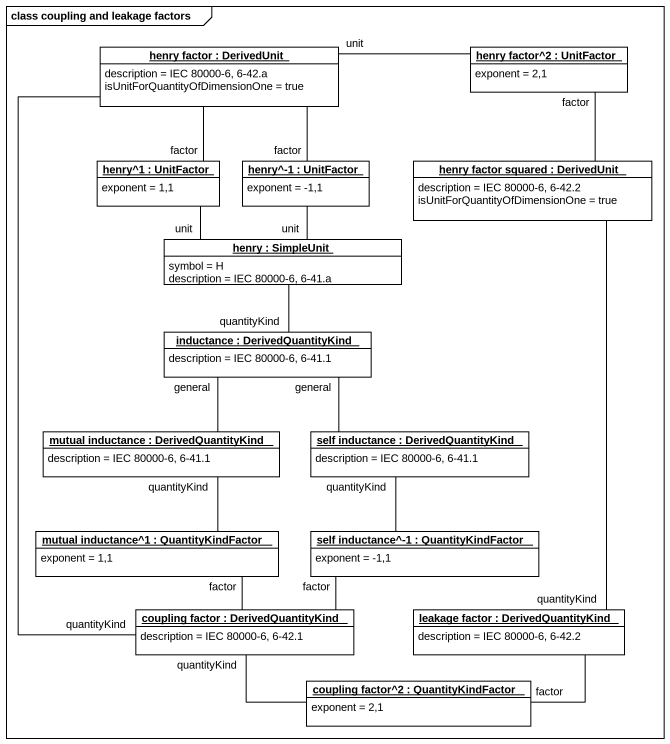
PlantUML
@startuml
mainframe class coupling and leakage factors
hide circle
hide empty members
object "henry factor : DerivedUnit" as henry_factor #FFFFFF {
  description = IEC 80000-6, 6-42.a
  isUnitForQuantityOfDimensionOne = true
}
object "henry factor^2 : UnitFactor" as henry_factor_2 #FFFFFF {
  exponent = 2,1
}
object "henry^1 : UnitFactor" as henry_1 #FFFFFF {
  exponent = 1,1
}
object "henry^-1 : UnitFactor" as henry_1_2 #FFFFFF {
  exponent = -1,1
}
object "henry factor squared : DerivedUnit" as henry_factor_squared #FFFFFF {
  description = IEC 80000-6, 6-42.2
  isUnitForQuantityOfDimensionOne = true
}
object "henry : SimpleUnit" as henry #FFFFFF {
  symbol = H
  description = IEC 80000-6, 6-41.a
}
object "inductance : DerivedQuantityKind" as inductance #FFFFFF {
  description = IEC 80000-6, 6-41.1
}
object "mutual inductance : DerivedQuantityKind" as mutual_inductance #FFFFFF {
  description = IEC 80000-6, 6-41.1
}
object "self inductance : DerivedQuantityKind" as self_inductance #FFFFFF {
  description = IEC 80000-6, 6-41.1
}
object "mutual inductance^1 : QuantityKindFactor" as mutual_inductance_1 #FFFFFF {
  exponent = 1,1
}
object "self inductance^-1 : QuantityKindFactor" as self_inductance_1 #FFFFFF {
  exponent = -1,1
}
object "coupling factor : DerivedQuantityKind" as coupling_factor #FFFFFF {
  description = IEC 80000-6, 6-42.1
}
object "leakage factor : DerivedQuantityKind" as leakage_factor #FFFFFF {
  description = IEC 80000-6, 6-42.2
}
object "coupling factor^2 : QuantityKindFactor" as coupling_factor_2 #FFFFFF {
  exponent = 2,1
}
henry_factor -right- henry_factor_2 : unit
henry_factor -- coupling_factor : quantityKind
henry_factor_2 -- henry_factor_squared : factor
henry_1 -up- henry_factor : factor
henry_1_2 -up- henry_factor : factor
henry_factor_squared -- leakage_factor : quantityKind
henry -up- henry_1 : unit
henry -up- henry_1_2 : unit
henry -- inductance : quantityKind
mutual_inductance -up- inductance : general
mutual_inductance -- mutual_inductance_1 : quantityKind
self_inductance -up- inductance : general
self_inductance -- self_inductance_1 : quantityKind
mutual_inductance_1 -- coupling_factor : factor
self_inductance_1 -left- coupling_factor : factor
coupling_factor -right- coupling_factor_2 : quantityKind
coupling_factor_2 -up- leakage_factor : factor
@enduml
